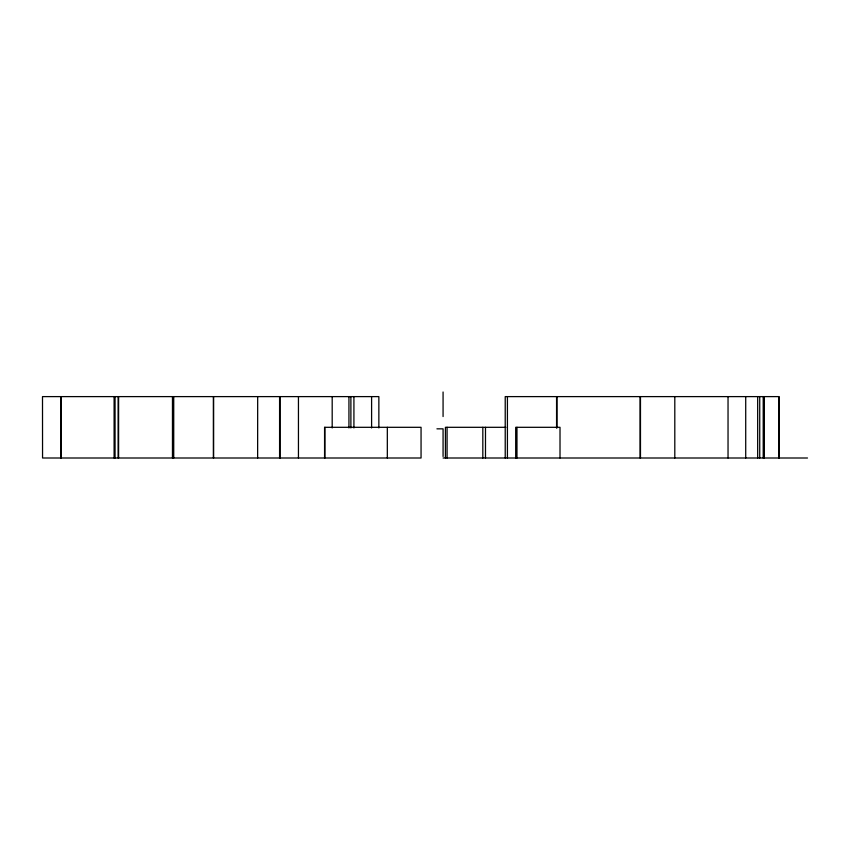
<?xml version="1.0" encoding="UTF-8"?>
<svg xmlns="http://www.w3.org/2000/svg" width="850" height="850" viewBox="0 0 850 850"><rect width="100%" height="100%" fill="white"/><g stroke="black" fill="none" stroke-linecap="round" stroke-linejoin="round"><path stroke-width="1.27" d="M505.899 427.306L445.421 427.306L445.421 458.001M436.932 428.836L443.073 428.836L443.073 456.461M443.073 458.001L807.5 458.001M779.036 458.001L779.036 396.61L505.219 396.61L505.219 458.001M778.738 396.61L778.738 458.001M764.362 396.61L764.362 458.001M763.215 396.61L763.215 458.001M759.73 396.61L759.73 458.001M757.669 396.61L757.669 458.001M745.716 396.61L745.716 458.001M728.036 396.61L728.036 458.001M674.804 396.61L674.804 458.001M640.475 396.61L640.475 458.001M640.135 396.61L640.135 458.001M560.012 458.001L560.012 427.306L515.695 427.306L515.695 458.001M556.952 396.61L556.952 427.954M556.569 396.61L556.569 427.954M516.97 427.306L516.97 458.001M507.418 396.61L507.418 458.001M485.488 427.306L485.488 458.001M482.821 427.306L482.821 458.001M447.079 427.306L447.079 458.001M443.073 391.999L443.073 416.553M387.324 427.306L387.324 458.001M378.856 427.954L378.856 396.61L42.5 396.61L42.553 458.001L421.058 458.001L421.058 427.306L324.572 427.306L324.572 458.001M371.599 396.61L371.599 427.954M353.919 396.61L353.919 427.954M350.891 396.61L350.891 427.954M348.936 396.61L348.936 427.954M332.191 396.61L332.191 427.954M324.849 427.306L324.849 458.001M298.446 396.61L298.446 458.001M280.096 396.61L280.096 458.001M279.586 396.61L279.586 458.001M257.678 396.61L257.635 458.001M213.562 396.61L213.562 458.001M213.435 396.61L213.435 458.001M173.729 396.61L173.729 458.001M172.465 396.61L172.465 458.001M118.596 396.61L118.596 458.001M118.15 396.61L118.15 458.001M115.058 396.61L115.058 458.001M114.102 396.61L114.102 458.001M61.094 396.61L61.094 458.001M60.956 396.61L60.956 458.001"/></g></svg>
